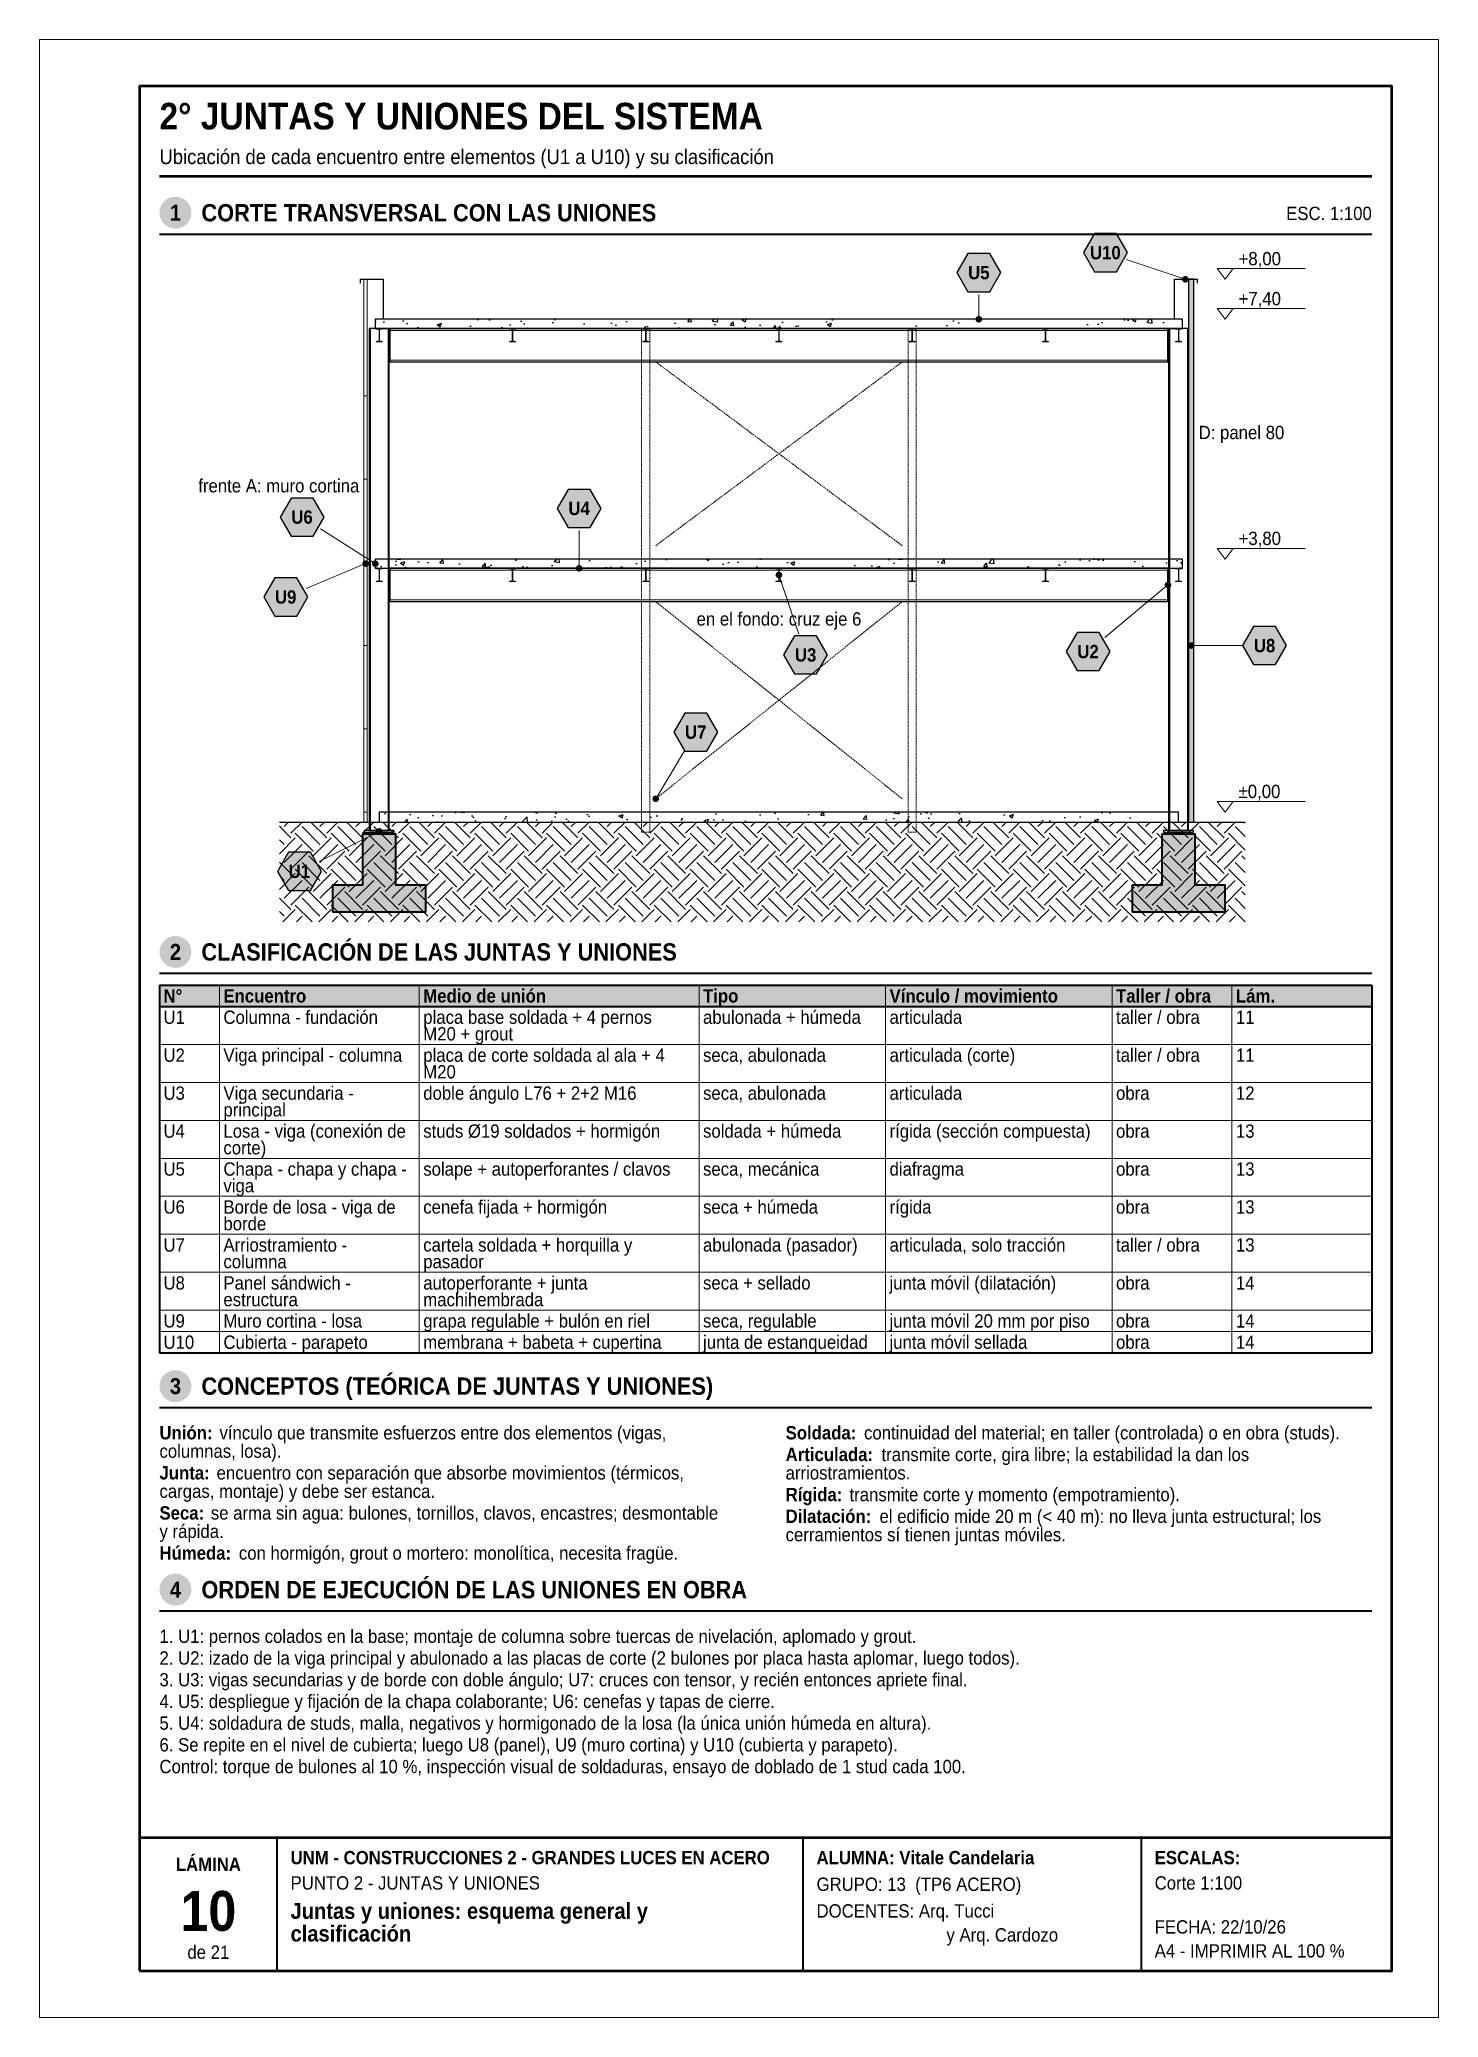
# Model space of a CAD drawing. Header units: millimetres. Extents: x 0 to 210, y 0 to 297.
import ezdxf
from ezdxf.enums import TextEntityAlignment as Align

# ---------------------------------------------------------------- set-up
doc = ezdxf.new("R2010")
doc.units = ezdxf.units.MM
doc.header["$LTSCALE"] = 0.35
doc.linetypes.add('DASHED2', pattern=[0.762, 0.635, -0.127])
for name, color, linetype in [('0-MARCO', 7, 'Continuous'), ('1-OCULTO', 8, 'DASHED2'), ('1-SECCION', 7, 'Continuous'), ('1-VISTA', 7, 'Continuous'), ('2-RAYADO', 8, 'Continuous'), ('3-COTAS', 7, 'Continuous'), ('3-REFS', 7, 'Continuous'), ('3-TABLAS', 7, 'Continuous'), ('3-TEXTOS', 7, 'Continuous'), ('3-TITULOS', 7, 'Continuous')]:
    doc.layers.add(name, color=color, linetype=linetype)
doc.styles.add('ARIAL', font='arial.ttf')
doc.styles.add('ARIAL-NEGRITA', font='arialbd.ttf')

msp = doc.modelspace()

# ---------------------------------------------------------------- hatches: boundary and pattern name
at = {"layer": '2-RAYADO', "true_color": 0xd7d7d7}
h = msp.add_hatch(color=254, dxfattribs=at)
h.dxf.hatch_style = 1
h.paths.add_polyline_path([(172.5, 179.5), (173.3, 179.5), (173.3, 261), (172.5, 261)])
at = {"layer": '2-RAYADO'}
h = msp.add_hatch(dxfattribs=at)
h.set_pattern_fill('AR-CONC', color=8, scale=0.035)
h.paths.add_polyline_path([(50.4, 253.6), (171.6, 253.6), (171.6, 255), (50.4, 255)])
at = {"layer": '2-RAYADO', "true_color": 0x3c3c3c}
h = msp.add_hatch(color=250, dxfattribs=at)
h.dxf.hatch_style = 1
h.paths.add_polyline_path([(51.45, 253.6), (51.45, 253.52), (51.04, 253.46), (51.04, 251.74), (51.45, 251.68), (51.45, 251.6), (50.55, 251.6), (50.55, 251.68), (50.96, 251.74), (50.96, 253.46), (50.55, 253.52), (50.55, 253.6)])
h = msp.add_hatch(color=250, dxfattribs=at)
h.dxf.hatch_style = 1
h.paths.add_polyline_path([(71.45, 253.6), (71.45, 253.52), (71.04, 253.46), (71.04, 251.74), (71.45, 251.68), (71.45, 251.6), (70.55, 251.6), (70.55, 251.68), (70.96, 251.74), (70.96, 253.46), (70.55, 253.52), (70.55, 253.6)])
h = msp.add_hatch(color=250, dxfattribs=at)
h.dxf.hatch_style = 1
h.paths.add_polyline_path([(91.45, 253.6), (91.45, 253.52), (91.04, 253.46), (91.04, 251.74), (91.45, 251.68), (91.45, 251.6), (90.55, 251.6), (90.55, 251.68), (90.96, 251.74), (90.96, 253.46), (90.55, 253.52), (90.55, 253.6)])
h = msp.add_hatch(color=250, dxfattribs=at)
h.dxf.hatch_style = 1
h.paths.add_polyline_path([(111.45, 253.6), (111.45, 253.52), (111.04, 253.46), (111.04, 251.74), (111.45, 251.68), (111.45, 251.6), (110.55, 251.6), (110.55, 251.68), (110.96, 251.74), (110.96, 253.46), (110.55, 253.52), (110.55, 253.6)])
h = msp.add_hatch(color=250, dxfattribs=at)
h.dxf.hatch_style = 1
h.paths.add_polyline_path([(131.45, 253.6), (131.45, 253.52), (131.04, 253.46), (131.04, 251.74), (131.45, 251.68), (131.45, 251.6), (130.55, 251.6), (130.55, 251.68), (130.96, 251.74), (130.96, 253.46), (130.55, 253.52), (130.55, 253.6)])
h = msp.add_hatch(color=250, dxfattribs=at)
h.dxf.hatch_style = 1
h.paths.add_polyline_path([(151.45, 253.6), (151.45, 253.52), (151.04, 253.46), (151.04, 251.74), (151.45, 251.68), (151.45, 251.6), (150.55, 251.6), (150.55, 251.68), (150.96, 251.74), (150.96, 253.46), (150.55, 253.52), (150.55, 253.6)])
h = msp.add_hatch(color=250, dxfattribs=at)
h.dxf.hatch_style = 1
h.paths.add_polyline_path([(171.45, 253.6), (171.45, 253.52), (171.04, 253.46), (171.04, 251.74), (171.45, 251.68), (171.45, 251.6), (170.55, 251.6), (170.55, 251.68), (170.96, 251.74), (170.96, 253.46), (170.55, 253.52), (170.55, 253.6)])
at = {"layer": '2-RAYADO'}
h = msp.add_hatch(dxfattribs=at)
h.set_pattern_fill('AR-CONC', color=8, scale=0.035)
h.paths.add_polyline_path([(50.4, 217.6), (171.6, 217.6), (171.6, 219), (50.4, 219)])
at = {"layer": '2-RAYADO', "true_color": 0x3c3c3c}
h = msp.add_hatch(color=250, dxfattribs=at)
h.dxf.hatch_style = 1
h.paths.add_polyline_path([(51.45, 217.6), (51.45, 217.52), (51.04, 217.46), (51.04, 215.74), (51.45, 215.68), (51.45, 215.6), (50.55, 215.6), (50.55, 215.68), (50.96, 215.74), (50.96, 217.46), (50.55, 217.52), (50.55, 217.6)])
h = msp.add_hatch(color=250, dxfattribs=at)
h.dxf.hatch_style = 1
h.paths.add_polyline_path([(71.45, 217.6), (71.45, 217.52), (71.04, 217.46), (71.04, 215.74), (71.45, 215.68), (71.45, 215.6), (70.55, 215.6), (70.55, 215.68), (70.96, 215.74), (70.96, 217.46), (70.55, 217.52), (70.55, 217.6)])
h = msp.add_hatch(color=250, dxfattribs=at)
h.dxf.hatch_style = 1
h.paths.add_polyline_path([(91.45, 217.6), (91.45, 217.52), (91.04, 217.46), (91.04, 215.74), (91.45, 215.68), (91.45, 215.6), (90.55, 215.6), (90.55, 215.68), (90.96, 215.74), (90.96, 217.46), (90.55, 217.52), (90.55, 217.6)])
h = msp.add_hatch(color=250, dxfattribs=at)
h.dxf.hatch_style = 1
h.paths.add_polyline_path([(111.45, 217.6), (111.45, 217.52), (111.04, 217.46), (111.04, 215.74), (111.45, 215.68), (111.45, 215.6), (110.55, 215.6), (110.55, 215.68), (110.96, 215.74), (110.96, 217.46), (110.55, 217.52), (110.55, 217.6)])
h = msp.add_hatch(color=250, dxfattribs=at)
h.dxf.hatch_style = 1
h.paths.add_polyline_path([(131.45, 217.6), (131.45, 217.52), (131.04, 217.46), (131.04, 215.74), (131.45, 215.68), (131.45, 215.6), (130.55, 215.6), (130.55, 215.68), (130.96, 215.74), (130.96, 217.46), (130.55, 217.52), (130.55, 217.6)])
h = msp.add_hatch(color=250, dxfattribs=at)
h.dxf.hatch_style = 1
h.paths.add_polyline_path([(151.45, 217.6), (151.45, 217.52), (151.04, 217.46), (151.04, 215.74), (151.45, 215.68), (151.45, 215.6), (150.55, 215.6), (150.55, 215.68), (150.96, 215.74), (150.96, 217.46), (150.55, 217.52), (150.55, 217.6)])
h = msp.add_hatch(color=250, dxfattribs=at)
h.dxf.hatch_style = 1
h.paths.add_polyline_path([(171.45, 217.6), (171.45, 217.52), (171.04, 217.46), (171.04, 215.74), (171.45, 215.68), (171.45, 215.6), (170.55, 215.6), (170.55, 215.68), (170.96, 215.74), (170.96, 217.46), (170.55, 217.52), (170.55, 217.6)])
at = {"layer": '2-RAYADO'}
h = msp.add_hatch(dxfattribs=at)
h.set_pattern_fill('EARTH', color=8, scale=0.6, angle=45)
h.paths.add_polyline_path([(36, 179.5), (181, 179.5), (181, 164.5), (36, 164.5)])
h = msp.add_hatch(dxfattribs=at)
h.set_pattern_fill('AR-CONC', color=8, scale=0.035)
h.paths.add_polyline_path([(51, 179.5), (171, 179.5), (171, 181), (51, 181)])
at = {"layer": '2-RAYADO', "true_color": 0xd7d7d7}
h = msp.add_hatch(color=254, dxfattribs=at)
h.dxf.hatch_style = 1
h.paths.add_polyline_path([(44, 166), (58, 166), (58, 170), (53.5, 170), (53.5, 177.7), (48.5, 177.7), (48.5, 170), (44, 170)])
h = msp.add_hatch(color=254, dxfattribs=at)
h.dxf.hatch_style = 1
h.paths.add_polyline_path([(164, 166), (178, 166), (178, 170), (173.5, 170), (173.5, 177.7), (168.5, 177.7), (168.5, 170), (164, 170)])
at = {"layer": '3-REFS', "true_color": 0x282828}
h = msp.add_hatch(color=250, dxfattribs=at)
h.dxf.hatch_style = 1
h.paths.add_polyline_path([(163.3, 265), (161.65, 267.86), (158.35, 267.86), (156.7, 265), (158.35, 262.14), (161.65, 262.14)])
h = msp.add_hatch(color=250, dxfattribs=at)
h.dxf.hatch_style = 1
h.paths.add_polyline_path([(144.3, 262), (142.65, 264.86), (139.35, 264.86), (137.7, 262), (139.35, 259.14), (142.65, 259.14)])
at = {"layer": '3-REFS'}
h = msp.add_hatch(color=7, dxfattribs=at)
h.dxf.hatch_style = 1
edge = h.paths.add_edge_path()
edge.add_arc((172, 261), 0.5, 0, 360)
h = msp.add_hatch(color=7, dxfattribs=at)
h.dxf.hatch_style = 1
edge = h.paths.add_edge_path()
edge.add_arc((141, 255), 0.5, 0, 360)
at = {"layer": '3-REFS', "true_color": 0x282828}
h = msp.add_hatch(color=250, dxfattribs=at)
h.dxf.hatch_style = 1
h.paths.add_polyline_path([(84.3, 226.6), (82.65, 229.46), (79.35, 229.46), (77.7, 226.6), (79.35, 223.74), (82.65, 223.74)])
h = msp.add_hatch(color=250, dxfattribs=at)
h.dxf.hatch_style = 1
h.paths.add_polyline_path([(42.7, 225.3), (41.05, 228.16), (37.75, 228.16), (36.1, 225.3), (37.75, 222.44), (41.05, 222.44)])
at = {"layer": '3-REFS'}
h = msp.add_hatch(color=7, dxfattribs=at)
h.dxf.hatch_style = 1
edge = h.paths.add_edge_path()
edge.add_arc((48.95, 218.3), 0.5, 0, 360)
h = msp.add_hatch(color=7, dxfattribs=at)
h.dxf.hatch_style = 1
edge = h.paths.add_edge_path()
edge.add_arc((50.4, 218.3), 0.5, 0, 360)
h = msp.add_hatch(color=7, dxfattribs=at)
h.dxf.hatch_style = 1
edge = h.paths.add_edge_path()
edge.add_arc((81, 217.6), 0.5, 0, 360)
h = msp.add_hatch(color=7, dxfattribs=at)
h.dxf.hatch_style = 1
edge = h.paths.add_edge_path()
edge.add_arc((111, 216.6), 0.5, 0, 360)
at = {"layer": '3-REFS', "true_color": 0x282828}
h = msp.add_hatch(color=250, dxfattribs=at)
h.dxf.hatch_style = 1
h.paths.add_polyline_path([(40.25, 213.3), (38.6, 216.16), (35.3, 216.16), (33.65, 213.3), (35.3, 210.44), (38.6, 210.44)])
at = {"layer": '3-REFS'}
h = msp.add_hatch(color=7, dxfattribs=at)
h.dxf.hatch_style = 1
edge = h.paths.add_edge_path()
edge.add_arc((169.4, 215.1), 0.5, 0, 360)
at = {"layer": '3-REFS', "true_color": 0x282828}
h = msp.add_hatch(color=250, dxfattribs=at)
h.dxf.hatch_style = 1
h.paths.add_polyline_path([(160.7, 205.1), (159.05, 207.96), (155.75, 207.96), (154.1, 205.1), (155.75, 202.24), (159.05, 202.24)])
h = msp.add_hatch(color=250, dxfattribs=at)
h.dxf.hatch_style = 1
h.paths.add_polyline_path([(187.2, 206), (185.55, 208.86), (182.25, 208.86), (180.6, 206), (182.25, 203.14), (185.55, 203.14)])
h = msp.add_hatch(color=250, dxfattribs=at)
h.dxf.hatch_style = 1
h.paths.add_polyline_path([(118.3, 204.6), (116.65, 207.46), (113.35, 207.46), (111.7, 204.6), (113.35, 201.74), (116.65, 201.74)])
at = {"layer": '3-REFS'}
h = msp.add_hatch(color=7, dxfattribs=at)
h.dxf.hatch_style = 1
edge = h.paths.add_edge_path()
edge.add_arc((172.9, 206), 0.5, 0, 360)
at = {"layer": '3-REFS', "true_color": 0x282828}
h = msp.add_hatch(color=250, dxfattribs=at)
h.dxf.hatch_style = 1
h.paths.add_polyline_path([(101.8, 193), (100.15, 195.86), (96.85, 195.86), (95.2, 193), (96.85, 190.14), (100.15, 190.14)])
at = {"layer": '3-REFS'}
h = msp.add_hatch(color=7, dxfattribs=at)
h.dxf.hatch_style = 1
edge = h.paths.add_edge_path()
edge.add_arc((92.5, 183), 0.5, 0, 360)
h = msp.add_hatch(color=7, dxfattribs=at)
h.dxf.hatch_style = 1
edge = h.paths.add_edge_path()
edge.add_arc((51, 178.1), 0.5, 0, 360)
at = {"layer": '3-REFS', "true_color": 0x282828}
h = msp.add_hatch(color=250, dxfattribs=at)
h.dxf.hatch_style = 1
h.paths.add_polyline_path([(42.3, 172.1), (40.65, 174.96), (37.35, 174.96), (35.7, 172.1), (37.35, 169.24), (40.65, 169.24)])
at = {"layer": '3-TABLAS', "true_color": 0xe6e6e6}
h = msp.add_hatch(color=254, dxfattribs=at)
h.dxf.hatch_style = 1
h.paths.add_polyline_path([(18, 155), (200, 155), (200, 151.8), (18, 151.8)])
at = {"layer": '3-TITULOS'}
h = msp.add_hatch(color=7, dxfattribs=at)
h.dxf.hatch_style = 1
edge = h.paths.add_edge_path()
edge.add_arc((20.4, 271), 2.4, 0, 360)
h = msp.add_hatch(color=7, dxfattribs=at)
h.dxf.hatch_style = 1
edge = h.paths.add_edge_path()
edge.add_arc((20.4, 160), 2.4, 0, 360)
h = msp.add_hatch(color=7, dxfattribs=at)
h.dxf.hatch_style = 1
edge = h.paths.add_edge_path()
edge.add_arc((20.4, 94.8), 2.4, 0, 360)
h = msp.add_hatch(color=7, dxfattribs=at)
h.dxf.hatch_style = 1
edge = h.paths.add_edge_path()
edge.add_arc((20.4, 64.24), 2.4, 0, 360)

# ---------------------------------------------------------------- linework, layer by layer
at = {"layer": '0-MARCO', "color": 9, "lineweight": 0}
msp.add_lwpolyline([(0, 0), (210, 0), (210, 297), (0, 297)], close=True, dxfattribs=at)
at = {"layer": '0-MARCO', "lineweight": 50}
msp.add_lwpolyline([(15, 7), (203, 7), (203, 290), (15, 290)], close=True, dxfattribs=at)
msp.add_lwpolyline([(15, 27), (203, 27)], dxfattribs=at)
at = {"layer": '0-MARCO', "lineweight": 35}
for points in [[(35.68, 7), (35.68, 27)], [(114.64, 7), (114.64, 27)], [(165.4, 7), (165.4, 27)]]:
    msp.add_lwpolyline(points, dxfattribs=at)
at = {"layer": '1-OCULTO', "lineweight": 9}
for points in [[(90.38, 178), (91.62, 178), (91.62, 253.6), (90.38, 253.6)], [(130.38, 178), (131.62, 178), (131.62, 253.6), (130.38, 253.6)]]:
    msp.add_lwpolyline(points, close=True, dxfattribs=at)
for points in [[(92.5, 221), (129.5, 248.6)], [(129.5, 221), (92.5, 248.6)], [(92.5, 183), (129.5, 212.6)], [(129.5, 183), (92.5, 212.6)]]:
    msp.add_lwpolyline(points, dxfattribs=at)
at = {"layer": '1-SECCION', "lineweight": 25}
for points in [[(50.4, 253.6), (171.6, 253.6), (171.6, 255), (50.4, 255)], [(50.4, 217.6), (171.6, 217.6), (171.6, 219), (50.4, 219)], [(48.75, 178), (53.25, 178), (53.25, 178.22), (48.75, 178.22)], [(51, 179.5), (171, 179.5), (171, 181), (51, 181)], [(168.75, 178), (173.25, 178), (173.25, 178.22), (168.75, 178.22)]]:
    msp.add_lwpolyline(points, close=True, dxfattribs=at)
at = {"layer": '1-SECCION', "lineweight": 13}
for points in [[(51.45, 253.6), (51.45, 253.52), (51.04, 253.46), (51.04, 251.74), (51.45, 251.68), (51.45, 251.6), (50.55, 251.6), (50.55, 251.68), (50.96, 251.74), (50.96, 253.46), (50.55, 253.52), (50.55, 253.6)], [(71.45, 253.6), (71.45, 253.52), (71.04, 253.46), (71.04, 251.74), (71.45, 251.68), (71.45, 251.6), (70.55, 251.6), (70.55, 251.68), (70.96, 251.74), (70.96, 253.46), (70.55, 253.52), (70.55, 253.6)], [(91.45, 253.6), (91.45, 253.52), (91.04, 253.46), (91.04, 251.74), (91.45, 251.68), (91.45, 251.6), (90.55, 251.6), (90.55, 251.68), (90.96, 251.74), (90.96, 253.46), (90.55, 253.52), (90.55, 253.6)], [(111.45, 253.6), (111.45, 253.52), (111.04, 253.46), (111.04, 251.74), (111.45, 251.68), (111.45, 251.6), (110.55, 251.6), (110.55, 251.68), (110.96, 251.74), (110.96, 253.46), (110.55, 253.52), (110.55, 253.6)], [(131.45, 253.6), (131.45, 253.52), (131.04, 253.46), (131.04, 251.74), (131.45, 251.68), (131.45, 251.6), (130.55, 251.6), (130.55, 251.68), (130.96, 251.74), (130.96, 253.46), (130.55, 253.52), (130.55, 253.6)], [(151.45, 253.6), (151.45, 253.52), (151.04, 253.46), (151.04, 251.74), (151.45, 251.68), (151.45, 251.6), (150.55, 251.6), (150.55, 251.68), (150.96, 251.74), (150.96, 253.46), (150.55, 253.52), (150.55, 253.6)], [(171.45, 253.6), (171.45, 253.52), (171.04, 253.46), (171.04, 251.74), (171.45, 251.68), (171.45, 251.6), (170.55, 251.6), (170.55, 251.68), (170.96, 251.74), (170.96, 253.46), (170.55, 253.52), (170.55, 253.6)], [(51.45, 217.6), (51.45, 217.52), (51.04, 217.46), (51.04, 215.74), (51.45, 215.68), (51.45, 215.6), (50.55, 215.6), (50.55, 215.68), (50.96, 215.74), (50.96, 217.46), (50.55, 217.52), (50.55, 217.6)], [(71.45, 217.6), (71.45, 217.52), (71.04, 217.46), (71.04, 215.74), (71.45, 215.68), (71.45, 215.6), (70.55, 215.6), (70.55, 215.68), (70.96, 215.74), (70.96, 217.46), (70.55, 217.52), (70.55, 217.6)], [(91.45, 217.6), (91.45, 217.52), (91.04, 217.46), (91.04, 215.74), (91.45, 215.68), (91.45, 215.6), (90.55, 215.6), (90.55, 215.68), (90.96, 215.74), (90.96, 217.46), (90.55, 217.52), (90.55, 217.6)], [(111.45, 217.6), (111.45, 217.52), (111.04, 217.46), (111.04, 215.74), (111.45, 215.68), (111.45, 215.6), (110.55, 215.6), (110.55, 215.68), (110.96, 215.74), (110.96, 217.46), (110.55, 217.52), (110.55, 217.6)], [(131.45, 217.6), (131.45, 217.52), (131.04, 217.46), (131.04, 215.74), (131.45, 215.68), (131.45, 215.6), (130.55, 215.6), (130.55, 215.68), (130.96, 215.74), (130.96, 217.46), (130.55, 217.52), (130.55, 217.6)], [(151.45, 217.6), (151.45, 217.52), (151.04, 217.46), (151.04, 215.74), (151.45, 215.68), (151.45, 215.6), (150.55, 215.6), (150.55, 215.68), (150.96, 215.74), (150.96, 217.46), (150.55, 217.52), (150.55, 217.6)], [(171.45, 217.6), (171.45, 217.52), (171.04, 217.46), (171.04, 215.74), (171.45, 215.68), (171.45, 215.6), (170.55, 215.6), (170.55, 215.68), (170.96, 215.74), (170.96, 217.46), (170.55, 217.52), (170.55, 217.6)]]:
    msp.add_lwpolyline(points, close=True, dxfattribs=at)
at = {"layer": '1-SECCION', "lineweight": 35}
for points in [[(44, 166), (58, 166), (58, 170), (53.5, 170), (53.5, 177.7), (48.5, 177.7), (48.5, 170), (44, 170)], [(164, 166), (178, 166), (178, 170), (173.5, 170), (173.5, 177.7), (168.5, 177.7), (168.5, 170), (164, 170)]]:
    msp.add_lwpolyline(points, close=True, dxfattribs=at)
at = {"layer": '1-VISTA', "lineweight": 25}
for points in [[(48.2, 260.4), (48.2, 261), (51.6, 261), (51.6, 255)], [(170.4, 255), (170.4, 261), (173.8, 261), (173.8, 260.4)], [(36, 179.5), (181, 179.5)]]:
    msp.add_lwpolyline(points, dxfattribs=at)
at = {"layer": '1-VISTA', "lineweight": 18}
for points in [[(48.7, 179.5), (48.7, 261)], [(49.2, 179.5), (49.2, 261)], [(49.66, 178.22), (49.66, 253.6)], [(52.34, 178.22), (52.34, 253.6)], [(52.6, 253.33), (169.4, 253.33)], [(169.66, 178.22), (169.66, 253.6)], [(172.34, 178.22), (172.34, 253.6)], [(52.6, 248.87), (169.4, 248.87)], [(52.6, 217.33), (169.4, 217.33)], [(52.6, 212.87), (169.4, 212.87)]]:
    msp.add_lwpolyline(points, dxfattribs=at)
at = {"layer": '1-VISTA', "lineweight": 25}
for points in [[(172.5, 179.5), (173.3, 179.5), (173.3, 261), (172.5, 261)], [(49.5, 178.22), (52.5, 178.22), (52.5, 253.6), (49.5, 253.6)], [(52.6, 248.6), (169.4, 248.6), (169.4, 253.6), (52.6, 253.6)], [(169.5, 178.22), (172.5, 178.22), (172.5, 253.6), (169.5, 253.6)], [(52.6, 212.6), (169.4, 212.6), (169.4, 217.6), (52.6, 217.6)]]:
    msp.add_lwpolyline(points, close=True, dxfattribs=at)
at = {"layer": '1-VISTA', "lineweight": 13}
for points in [[(48.7, 243.5), (49.2, 243.5)], [(48.7, 231), (49.2, 231)], [(48.7, 218.5), (49.2, 218.5)], [(48.7, 206), (49.2, 206)], [(48.7, 193.5), (49.2, 193.5)], [(48.7, 181), (49.2, 181)]]:
    msp.add_lwpolyline(points, dxfattribs=at)
at = {"layer": '3-COTAS', "lineweight": 18}
for points in [[(178, 261), (176.8, 262.6), (179.2, 262.6)], [(178, 255), (176.8, 256.6), (179.2, 256.6)], [(178, 219), (176.8, 220.6), (179.2, 220.6)], [(178, 181), (176.8, 182.6), (179.2, 182.6)]]:
    msp.add_lwpolyline(points, close=True, dxfattribs=at)
at = {"layer": '3-COTAS', "lineweight": 13}
for points in [[(176.8, 262.6), (190, 262.6)], [(176.8, 256.6), (190, 256.6)], [(176.8, 220.6), (190, 220.6)], [(176.8, 182.6), (190, 182.6)]]:
    msp.add_lwpolyline(points, dxfattribs=at)
at = {"layer": '3-REFS', "lineweight": 25}
for points in [[(163.3, 265), (161.65, 267.86), (158.35, 267.86), (156.7, 265), (158.35, 262.14), (161.65, 262.14)], [(144.3, 262), (142.65, 264.86), (139.35, 264.86), (137.7, 262), (139.35, 259.14), (142.65, 259.14)], [(84.3, 226.6), (82.65, 229.46), (79.35, 229.46), (77.7, 226.6), (79.35, 223.74), (82.65, 223.74)], [(42.7, 225.3), (41.05, 228.16), (37.75, 228.16), (36.1, 225.3), (37.75, 222.44), (41.05, 222.44)], [(40.25, 213.3), (38.6, 216.16), (35.3, 216.16), (33.65, 213.3), (35.3, 210.44), (38.6, 210.44)], [(160.7, 205.1), (159.05, 207.96), (155.75, 207.96), (154.1, 205.1), (155.75, 202.24), (159.05, 202.24)], [(187.2, 206), (185.55, 208.86), (182.25, 208.86), (180.6, 206), (182.25, 203.14), (185.55, 203.14)], [(118.3, 204.6), (116.65, 207.46), (113.35, 207.46), (111.7, 204.6), (113.35, 201.74), (116.65, 201.74)], [(101.8, 193), (100.15, 195.86), (96.85, 195.86), (95.2, 193), (96.85, 190.14), (100.15, 190.14)], [(42.3, 172.1), (40.65, 174.96), (37.35, 174.96), (35.7, 172.1), (37.35, 169.24), (40.65, 169.24)]]:
    msp.add_lwpolyline(points, close=True, dxfattribs=at)
at = {"layer": '3-REFS', "lineweight": 18}
for points in [[(163.13, 263.96), (172, 261)], [(141, 258.7), (141, 255)], [(42.18, 223.53), (50.4, 218.3)], [(81, 223.3), (81, 217.6)], [(40, 214.57), (48.95, 218.3)], [(113.96, 207.73), (111, 216.6)], [(159.94, 207.21), (169.4, 215.1)], [(180.6, 206), (172.9, 206)], [(96.8, 190.17), (92.5, 183)], [(41.95, 173.58), (51, 178.1)]]:
    msp.add_lwpolyline(points, dxfattribs=at)
at = {"layer": '3-TABLAS', "lineweight": 35}
for points in [[(18, 155), (200, 155)], [(18, 155), (18, 99.8)], [(200, 155), (200, 99.8)], [(18, 151.8), (200, 151.8)], [(18, 99.8), (200, 99.8)]]:
    msp.add_lwpolyline(points, dxfattribs=at)
at = {"layer": '3-TABLAS', "lineweight": 13}
for points in [[(27, 155), (27, 99.8)], [(57, 155), (57, 99.8)], [(99, 155), (99, 99.8)], [(127, 155), (127, 99.8)], [(161, 155), (161, 99.8)], [(179, 155), (179, 99.8)], [(18, 146.1), (200, 146.1)], [(18, 140.4), (200, 140.4)], [(18, 134.7), (200, 134.7)], [(18, 129), (200, 129)], [(18, 123.3), (200, 123.3)], [(18, 117.6), (200, 117.6)], [(18, 111.9), (200, 111.9)], [(18, 106.2), (200, 106.2)], [(18, 103), (200, 103)]]:
    msp.add_lwpolyline(points, dxfattribs=at)
at = {"layer": '3-TITULOS', "lineweight": 50}
msp.add_lwpolyline([(18, 276.5), (200, 276.5)], dxfattribs=at)
at = {"layer": '3-TITULOS', "lineweight": 35}
for points in [[(18, 267.8), (200, 267.8)], [(18, 156.8), (200, 156.8)], [(18, 91.6), (200, 91.6)], [(18, 61.04), (200, 61.04)]]:
    msp.add_lwpolyline(points, dxfattribs=at)

# ---------------------------------------------------------------- texts
at = {"layer": '3-COTAS', "style": 'ARIAL', "width": 0.9}
for s, p in [('+8,00', (180, 263.1)), ('+7,40', (180, 257.1)), ('+3,80', (180, 221.1)), ('±0,00', (180, 183.1))]:
    msp.add_text(s, height=2, dxfattribs=at).set_placement(p)
at = {"layer": '3-REFS', "color": 7, "true_color": 0xffffff, "style": 'ARIAL-NEGRITA', "width": 0.9}
for s, p in [('U10', (160, 265)), ('U5', (141, 262)), ('U6', (39.4, 225.3)), ('U4', (81, 226.6)), ('U9', (36.95, 213.3)), ('U3', (115, 204.6)), ('U2', (157.4, 205.1)), ('U8', (183.9, 206)), ('U7', (98.5, 193)), ('U1', (39, 172.1))]:
    msp.add_text(s, height=2, dxfattribs=at).set_placement(p, align=Align.MIDDLE_CENTER)
at = {"layer": '3-TABLAS', "width": 0.9}
for s, style, p in [('Medio de unión', 'ARIAL-NEGRITA', (57.6, 152.4)), ('Tipo', 'ARIAL-NEGRITA', (99.6, 152.4)), ('Vínculo / movimiento', 'ARIAL-NEGRITA', (127.6, 152.4)), ('Taller / obra', 'ARIAL-NEGRITA', (161.6, 152.4)), ('Lám.', 'ARIAL-NEGRITA', (179.6, 152.4)), ('N°', 'ARIAL-NEGRITA', (18.6, 152.4)), ('Encuentro', 'ARIAL-NEGRITA', (27.6, 152.4)), ('U1', 'ARIAL', (18.6, 149.2)), ('Columna - fundación', 'ARIAL', (27.6, 149.2)), ('placa base soldada + 4 pernos', 'ARIAL', (57.6, 149.2)), ('M20 + grout', 'ARIAL', (57.6, 146.7)), ('abulonada + húmeda', 'ARIAL', (99.6, 149.2)), ('articulada', 'ARIAL', (127.6, 149.2)), ('taller / obra', 'ARIAL', (161.6, 149.2)), ('11', 'ARIAL', (179.6, 149.2)), ('Viga principal - columna', 'ARIAL', (27.6, 143.5)), ('placa de corte soldada al ala + 4', 'ARIAL', (57.6, 143.5)), ('seca, abulonada', 'ARIAL', (99.6, 143.5)), ('articulada (corte)', 'ARIAL', (127.6, 143.5)), ('taller / obra', 'ARIAL', (161.6, 143.5)), ('U2', 'ARIAL', (18.6, 143.5)), ('M20', 'ARIAL', (57.6, 141)), ('11', 'ARIAL', (179.6, 143.5)), ('U3', 'ARIAL', (18.6, 137.8)), ('Viga secundaria -', 'ARIAL', (27.6, 137.8)), ('doble ángulo L76 + 2+2 M16', 'ARIAL', (57.6, 137.8)), ('seca, abulonada', 'ARIAL', (99.6, 137.8)), ('articulada', 'ARIAL', (127.6, 137.8)), ('obra', 'ARIAL', (161.6, 137.8)), ('12', 'ARIAL', (179.6, 137.8)), ('principal', 'ARIAL', (27.6, 135.3)), ('U4', 'ARIAL', (18.6, 132.1)), ('Losa - viga (conexión de', 'ARIAL', (27.6, 132.1)), ('studs Ø19 soldados + hormigón', 'ARIAL', (57.6, 132.1)), ('soldada + húmeda', 'ARIAL', (99.6, 132.1)), ('rígida (sección compuesta)', 'ARIAL', (127.6, 132.1)), ('obra', 'ARIAL', (161.6, 132.1)), ('13', 'ARIAL', (179.6, 132.1)), ('corte)', 'ARIAL', (27.6, 129.6)), ('U5', 'ARIAL', (18.6, 126.4)), ('Chapa - chapa y chapa -', 'ARIAL', (27.6, 126.4)), ('solape + autoperforantes / clavos', 'ARIAL', (57.6, 126.4)), ('seca, mecánica', 'ARIAL', (99.6, 126.4)), ('diafragma', 'ARIAL', (127.6, 126.4)), ('obra', 'ARIAL', (161.6, 126.4)), ('13', 'ARIAL', (179.6, 126.4)), ('viga', 'ARIAL', (27.6, 123.9)), ('U6', 'ARIAL', (18.6, 120.7)), ('Borde de losa - viga de', 'ARIAL', (27.6, 120.7)), ('cenefa fijada + hormigón', 'ARIAL', (57.6, 120.7)), ('seca + húmeda', 'ARIAL', (99.6, 120.7)), ('rígida', 'ARIAL', (127.6, 120.7)), ('obra', 'ARIAL', (161.6, 120.7)), ('13', 'ARIAL', (179.6, 120.7)), ('borde', 'ARIAL', (27.6, 118.2)), ('U7', 'ARIAL', (18.6, 115)), ('Arriostramiento -', 'ARIAL', (27.6, 115)), ('cartela soldada + horquilla y', 'ARIAL', (57.6, 115)), ('abulonada (pasador)', 'ARIAL', (99.6, 115)), ('articulada, solo tracción', 'ARIAL', (127.6, 115)), ('taller / obra', 'ARIAL', (161.6, 115)), ('13', 'ARIAL', (179.6, 115)), ('columna', 'ARIAL', (27.6, 112.5)), ('pasador', 'ARIAL', (57.6, 112.5)), ('U8', 'ARIAL', (18.6, 109.3)), ('Panel sándwich -', 'ARIAL', (27.6, 109.3)), ('autoperforante + junta', 'ARIAL', (57.6, 109.3)), ('seca + sellado', 'ARIAL', (99.6, 109.3)), ('junta móvil (dilatación)', 'ARIAL', (127.6, 109.3)), ('obra', 'ARIAL', (161.6, 109.3)), ('14', 'ARIAL', (179.6, 109.3)), ('estructura', 'ARIAL', (27.6, 106.8)), ('machihembrada', 'ARIAL', (57.6, 106.8)), ('U9', 'ARIAL', (18.6, 103.6)), ('Muro cortina - losa', 'ARIAL', (27.6, 103.6)), ('grapa regulable + bulón en riel', 'ARIAL', (57.6, 103.6)), ('seca, regulable', 'ARIAL', (99.6, 103.6)), ('junta móvil 20 mm por piso', 'ARIAL', (127.6, 103.6)), ('obra', 'ARIAL', (161.6, 103.6)), ('14', 'ARIAL', (179.6, 103.6)), ('U10', 'ARIAL', (18.6, 100.4)), ('Cubierta - parapeto', 'ARIAL', (27.6, 100.4)), ('membrana + babeta + cupertina', 'ARIAL', (57.6, 100.4)), ('junta de estanqueidad', 'ARIAL', (99.6, 100.4)), ('junta móvil sellada', 'ARIAL', (127.6, 100.4)), ('obra', 'ARIAL', (161.6, 100.4)), ('14', 'ARIAL', (179.6, 100.4))]:
    msp.add_text(s, height=2, dxfattribs=dict(at, style=style)).set_placement(p)
at = {"layer": '3-TEXTOS', "width": 0.9}
for s, height, style, p in [('D: panel 80', 2, 'ARIAL', (174, 237)), ('columnas, losa).', 2, 'ARIAL', (18, 84.04)), ('Unión:', 2, 'ARIAL-NEGRITA', (18, 86.8)), ('vínculo que transmite esfuerzos entre dos elementos (vigas,', 2, 'ARIAL', (27.01, 86.8)), ('Soldada:', 2, 'ARIAL-NEGRITA', (112, 86.8)), ('continuidad del material; en taller (controlada) o en obra (studs).', 2, 'ARIAL', (123.77, 86.8)), ('Articulada:', 2, 'ARIAL-NEGRITA', (112, 83.54)), ('transmite corte, gira libre; la estabilidad la dan los', 2, 'ARIAL', (126.39, 83.54)), ('Junta:', 2, 'ARIAL-NEGRITA', (18, 80.78)), ('encuentro con separación que absorbe movimientos (térmicos,', 2, 'ARIAL', (26.58, 80.78)), ('arriostramientos.', 2, 'ARIAL', (112, 80.78)), ('cargas, montaje) y debe ser estanca.', 2, 'ARIAL', (18, 78.02)), ('Rígida:', 2, 'ARIAL-NEGRITA', (112, 77.52)), ('transmite corte y momento (empotramiento).', 2, 'ARIAL', (121.59, 77.52)), ('Seca:', 2, 'ARIAL-NEGRITA', (18, 74.76)), ('se arma sin agua: bulones, tornillos, clavos, encastres; desmontable', 2, 'ARIAL', (25.71, 74.76)), ('Dilatación:', 2, 'ARIAL-NEGRITA', (112, 74.26)), ('el edificio mide 20 m (< 40 m): no lleva junta estructural; los', 2, 'ARIAL', (126.1, 74.26)), ('y rápida.', 2, 'ARIAL', (18, 72)), ('cerramientos sí tienen juntas móviles.', 2, 'ARIAL', (112, 71.5)), ('Húmeda:', 2, 'ARIAL-NEGRITA', (18, 68.74)), ('con hormigón, grout o mortero: monolítica, necesita fragüe.', 2, 'ARIAL', (29.92, 68.74)), ('1. U1: pernos colados en la base; montaje de columna sobre tuercas de nivelación, aplomado y grout.', 2, 'ARIAL', (18, 56.24)), ('2. U2: izado de la viga principal y abulonado a las placas de corte (2 bulones por placa hasta aplomar, luego todos).', 2, 'ARIAL', (18, 52.98)), ('3. U3: vigas secundarias y de borde con doble ángulo; U7: cruces con tensor, y recién entonces apriete final.', 2, 'ARIAL', (18, 49.72)), ('4. U5: despliegue y fijación de la chapa colaborante; U6: cenefas y tapas de cierre.', 2, 'ARIAL', (18, 46.46)), ('5. U4: soldadura de studs, malla, negativos y hormigonado de la losa (la única unión húmeda en altura).', 2, 'ARIAL', (18, 43.2)), ('6. Se repite en el nivel de cubierta; luego U8 (panel), U9 (muro cortina) y U10 (cubierta y parapeto).', 2, 'ARIAL', (18, 39.94)), ('Control: torque de bulones al 10 %, inspección visual de soldaduras, ensayo de doblado de 1 stud cada 100.', 2, 'ARIAL', (18, 36.68)), ('UNM - CONSTRUCCIONES 2 - GRANDES LUCES EN ACERO', 2, 'ARIAL-NEGRITA', (37.68, 23)), ('ALUMNA: Vitale Candelaria', 2, 'ARIAL-NEGRITA', (116.64, 23)), ('ESCALAS:', 2, 'ARIAL-NEGRITA', (167.4, 23)), ('PUNTO 2 - JUNTAS Y UNIONES', 2, 'ARIAL', (37.68, 19.2)), ('GRUPO: 13  (TP6 ACERO)', 2, 'ARIAL', (116.64, 19)), ('Corte 1:100', 2, 'ARIAL', (167.4, 19.2)), ('Juntas y uniones: esquema general y', 2.4, 'ARIAL-NEGRITA', (37.68, 14.8)), ('DOCENTES: Arq. Tucci', 2, 'ARIAL', (116.64, 15)), ('clasificación', 2.4, 'ARIAL-NEGRITA', (37.68, 11.4)), ('y Arq. Cardozo', 2, 'ARIAL', (136.14, 11.4)), ('FECHA: 22/10/26', 2, 'ARIAL', (167.4, 12.6)), ('A4 - IMPRIMIR AL 100 %', 2, 'ARIAL', (167.4, 9))]:
    msp.add_text(s, height=height, dxfattribs=dict(at, style=style)).set_placement(p)
at = {"layer": '3-TEXTOS', "style": 'ARIAL', "width": 0.9}
msp.add_text('frente A: muro cortina', height=2, dxfattribs=at).set_placement((48, 229), align=Align.RIGHT)
msp.add_text('en el fondo: cruz eje 6', height=2, dxfattribs=at).set_placement((111, 210), align=Align.MIDDLE_CENTER)
at = {"layer": '3-TITULOS', "width": 0.9}
for s, height, style, p in [('2° JUNTAS Y UNIONES DEL SISTEMA', 4, 'ARIAL-NEGRITA', (18, 283.5)), ('Ubicación de cada encuentro entre elementos (U1 a U10) y su clasificación', 2.2, 'ARIAL', (18, 278.3))]:
    msp.add_text(s, height=height, dxfattribs=dict(at, style=style)).set_placement(p)
at = {"layer": '3-TITULOS', "color": 7, "true_color": 0xffffff, "style": 'ARIAL-NEGRITA', "width": 0.9}
for s, p in [('1', (20.4, 271)), ('2', (20.4, 160)), ('3', (20.4, 94.8)), ('4', (20.4, 64.24))]:
    msp.add_text(s, height=2.4, dxfattribs=at).set_placement(p, align=Align.MIDDLE_CENTER)
at = {"layer": '3-TITULOS', "style": 'ARIAL-NEGRITA', "width": 0.9}
for s, p in [('CORTE TRANSVERSAL CON LAS UNIONES', (24.3, 271)), ('CLASIFICACIÓN DE LAS JUNTAS Y UNIONES', (24.3, 160)), ('CONCEPTOS (TEÓRICA DE JUNTAS Y UNIONES)', (24.3, 94.8)), ('ORDEN DE EJECUCIÓN DE LAS UNIONES EN OBRA', (24.3, 64.24))]:
    msp.add_text(s, height=2.6, dxfattribs=at).set_placement(p, align=Align.MIDDLE_LEFT)
at = {"layer": '3-TITULOS', "style": 'ARIAL', "width": 0.9}
msp.add_text('ESC. 1:100', height=2, dxfattribs=at).set_placement((200, 270.9), align=Align.MIDDLE_RIGHT)
at = {"layer": '3-TITULOS', "width": 0.9}
for s, height, style, p in [('LÁMINA', 2, 'ARIAL-NEGRITA', (25.34, 23)), ('10', 6, 'ARIAL-NEGRITA', (25.34, 16)), ('de 21', 2, 'ARIAL', (25.34, 9.8))]:
    msp.add_text(s, height=height, dxfattribs=dict(at, style=style)).set_placement(p, align=Align.MIDDLE_CENTER)

doc.saveas('drawing.dxf')
